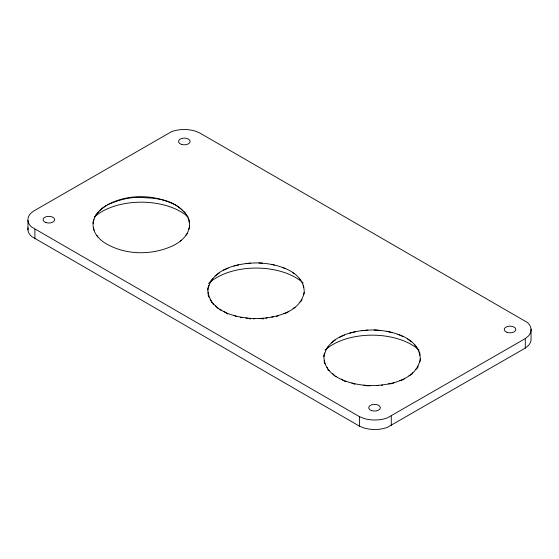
<?xml version="1.0" encoding="UTF-8"?>
<svg xmlns="http://www.w3.org/2000/svg" width="559" height="559" viewBox="0 0 559 559"><rect width="100%" height="100%" fill="white"/><g stroke="black" fill="none" stroke-linecap="round" stroke-linejoin="round"><path stroke-width="0.84" d="M93.122 223.474C92.319 231.447 98.077 238.616 104.519 242.725C124.433 255.26 151.209 255.645 172.396 245.981C180.508 242.208 188.788 235.234 189.487 225.815C190.263 216.647 182.688 209.534 175.526 205.041C154.633 194.28 128.179 193.554 107.349 204.887C100.704 209.059 93.626 215.117 93.122 223.474L93.018 222.209L94.01 219.589M207.864 289.995C209.038 311.747 237.016 318.12 254.848 318.581C273.065 318.518 300.029 313.306 304.236 292.336C304.243 270.682 276.356 263.694 258.901 262.947C240.125 262.604 211.644 267.985 207.864 289.995L207.738 288.437L208.954 285.23M323.913 356.635C324.458 378.352 352.401 385.011 370.072 385.619C388.561 385.738 416.42 380.511 420.277 358.969C419.543 337.336 391.726 330.621 374.118 329.985C355.622 329.824 328.007 335.204 323.913 356.635L323.815 355.454L324.737 353.029M187.139 233.348L186.881 234.319L185.707 235.346M301.951 299.351L301.601 300.651L300.022 302.028M418.111 366.131L417.678 367.766L415.7 369.492M95.107 216.689L95.715 215.075L98.489 211.973M209.911 282.693L210.436 281.303L212.811 278.648M326.079 349.473L328.489 346.112M188.732 229.141L189.578 227.345L189.487 225.815M303.677 294.782L304.236 292.336M419.453 362.574L420.375 360.632L420.277 358.969M181.354 240.209L180.215 241.069M411.871 374.25L412.808 372.72M99.921 210.366L101.521 208.584L106.455 205.453M215.236 275.936L219.338 272.855M331.382 342.884L335.211 339.998M288.751 311.223L287.284 312.67L283.413 313.592M403.815 379.198L404.737 378.296M525.292 338.593L528.486 335.938A23.359 13.486 0 0 0 527.361 322.466L199.521 132.846L194.909 131.002A23.359 13.486 0 0 0 171.578 131.651L33.309 211.246L30.514 213.573A23.359 13.486 0 0 0 31.639 227.038L359.479 416.658L364.091 418.502A23.359 13.486 0 0 0 387.422 417.852L525.292 338.593L525.292 348.089L387.422 427.349A23.359 13.486 0 0 1 364.091 427.998L359.479 426.154L31.639 236.534A23.359 13.486 0 0 1 28.062 227.772M525.292 348.089L528.486 345.427A23.359 13.486 0 0 0 531.05 338.607L531.05 329.111M276.642 316.673L278.703 315.332M393.284 383.222L394.43 382.475M223.474 270.228L228.128 268.166M339.453 337.308L344.456 335.093M293.098 308.463L295.124 307.52M408.978 375.606L411.151 374.593M265.874 318.399L267.16 317.847M381.315 385.535L382.608 384.976M238.672 264.868L234.025 265.979M355.58 331.732L349.759 333.129M107.349 204.887C119.165 199.577 132.357 196.104 145.361 197.767C158.435 198.145 172.892 200.681 182.597 210.359M253.402 318.958L254.848 318.581M368.709 385.976L370.072 385.619M399.734 380.511L403.36 379.652M250.369 263.177L246.128 263.499M367.829 330.152L361.582 330.628M240.342 317.736L242.564 317.477M271.709 317.009L273.351 316.897M388.61 383.872L392.711 383.593M262.527 263.219L258.901 262.947M380.365 330.46L374.118 329.985M344.435 381.245L346.252 381.308M258.908 318.469L263.778 318.882M376.361 385.451L378.087 385.598M274.399 265.057L271.422 264.344M392.341 332.626L386.521 331.235M219.771 309.728L221.308 310.049M335.086 376.333L336.595 376.647M245.988 317.91L247.476 318.267M248.972 318.623L250.46 318.979M363.825 385.144L367.186 385.955M282.812 267.565L285.195 268.62M397.938 334.296L402.941 336.511M233.907 315.409L236.75 316.611M351.849 382.978L354.909 384.278M97.93 236.883L96.889 235.437M212.72 303.663L213.817 304.166M329.356 370.701L328.252 370.184L326.945 367.34M292.315 272.359L294.139 273.735M407.595 338.957L411.431 341.842M341.249 379.093L343.163 380.386M223.509 311.202L227.667 314.018M414.834 344.903L417.245 348.264M299.296 278.375L300.532 280.094M183.408 211.092L185.141 212.651L187.195 216.361M325.031 363.874L324.409 363.231L324.206 360.269M209.213 297.325L208.332 296.417L208.046 292.21M94.073 230.336L93.465 227.646M332.759 373.761L334.499 375.69M215.467 305.647L217.996 308.449M419.159 351.73L419.781 352.855L419.984 355.335M303.341 285.188L303.823 287.284M188.208 218.199L188.984 219.603L189.235 222.72M210.233 299.17L211.854 302.698M391.272 415.973L391.272 425.462M359.479 416.658L359.479 426.154M34.903 229.267L34.903 238.756M27.95 220.393L27.95 229.889M325.052 350.13A55.655 32.129 0 0 1 419.138 350.13M208.521 283.588A55.655 32.129 0 0 1 303.202 283.036M94.219 217.144A55.655 32.129 0 0 1 188.313 217.144M507.118 332.395A5.814 3.354 0 0 0 515.838 329.489A5.814 3.354 0 0 0 507.118 326.582A5.814 3.354 0 0 0 507.118 332.395M371.623 410.62A5.814 3.354 0 0 0 380.344 407.714A5.814 3.354 0 0 0 371.623 404.807A5.814 3.354 0 0 0 371.623 410.62M181.437 144.369A5.814 3.354 0 0 0 190.158 141.462A5.814 3.354 0 0 0 181.437 138.555A5.814 3.354 0 0 0 181.437 144.369M45.943 222.594A5.814 3.354 0 0 0 54.663 219.687A5.814 3.354 0 0 0 45.943 216.78A5.814 3.354 0 0 0 45.943 222.594"/></g></svg>
